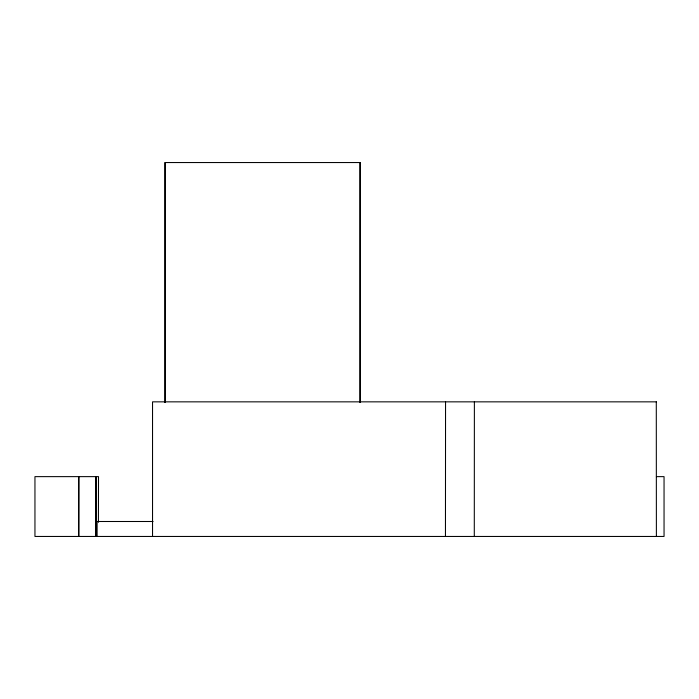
<?xml version="1.0" encoding="UTF-8"?>
<svg xmlns="http://www.w3.org/2000/svg" width="699" height="699" viewBox="0 0 699 699"><rect width="100%" height="100%" fill="white"/><g stroke="black" fill="none" stroke-linecap="round" stroke-linejoin="round"><path stroke-width="1.05" d="M656.387 401.846L152.539 401.846L152.539 536.456M656.413 476.631L664.05 476.631L664.05 536.456L34.95 536.456L34.95 476.631L98.515 476.631L98.419 522.31M153.081 521.498L97.109 521.498L97.109 536.456M656.291 401.846L656.387 536.456M474.385 401.846L474.289 536.456M445.551 401.846L445.455 536.456M360.3 402.371L360.3 162.544L164.885 162.544L164.885 402.371M359.924 162.544L359.924 402.371M165.261 162.544L165.261 402.371M96.086 476.631L96.086 536.456M95.946 476.631L95.946 536.456M78.795 536.456L78.795 476.631L78.699 536.456"/></g></svg>
